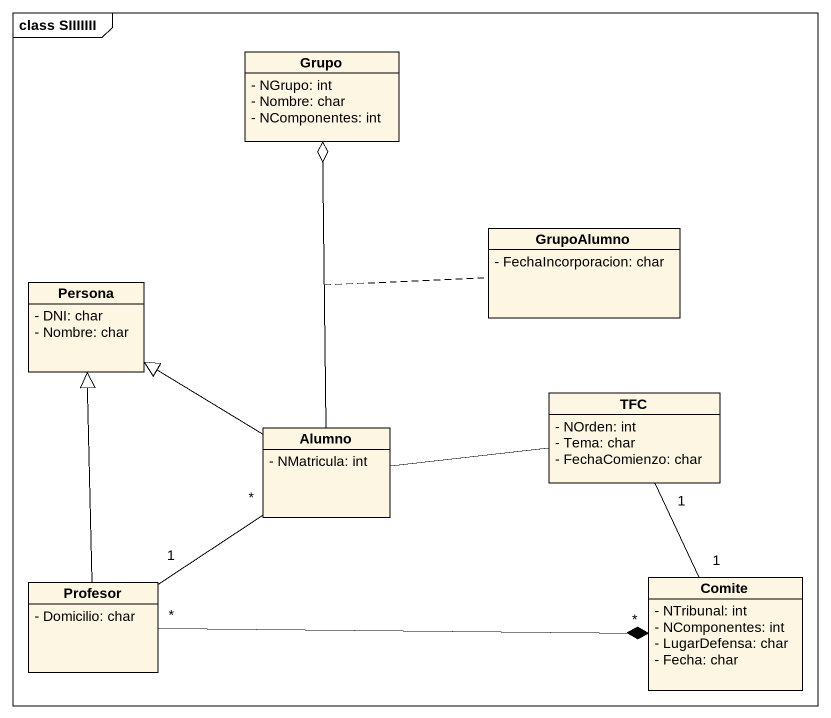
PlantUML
@startuml
mainframe class SIIIIIII
hide circle
hide empty members
skinparam classAttributeIconSize 0
class Grupo {
  - NGrupo: int
  - Nombre: char
  - NComponentes: int
}
class GrupoAlumno {
  - FechaIncorporacion: char
}
class Persona {
  - DNI: char
  - Nombre: char
}
class Alumno {
  - NMatricula: int
}
class TFC {
  - NOrden: int
  - Tema: char
  - FechaComienzo: char
}
class Profesor {
  - Domicilio: char
}
class Comite {
  - NTribunal: int
  - NComponentes: int
  - LugarDefensa: char
  - Fecha: char
}
Alumno -up-o Grupo
Alumno -up- Grupo
(Alumno, Grupo) .. GrupoAlumno
Alumno -up-|> Persona
Alumno -right- TFC
Profesor -up-|> Persona
Profesor "1" -up- "*" Alumno
Profesor "*" -right-* "*" Comite
Comite "1" -up- "1" TFC
@enduml
